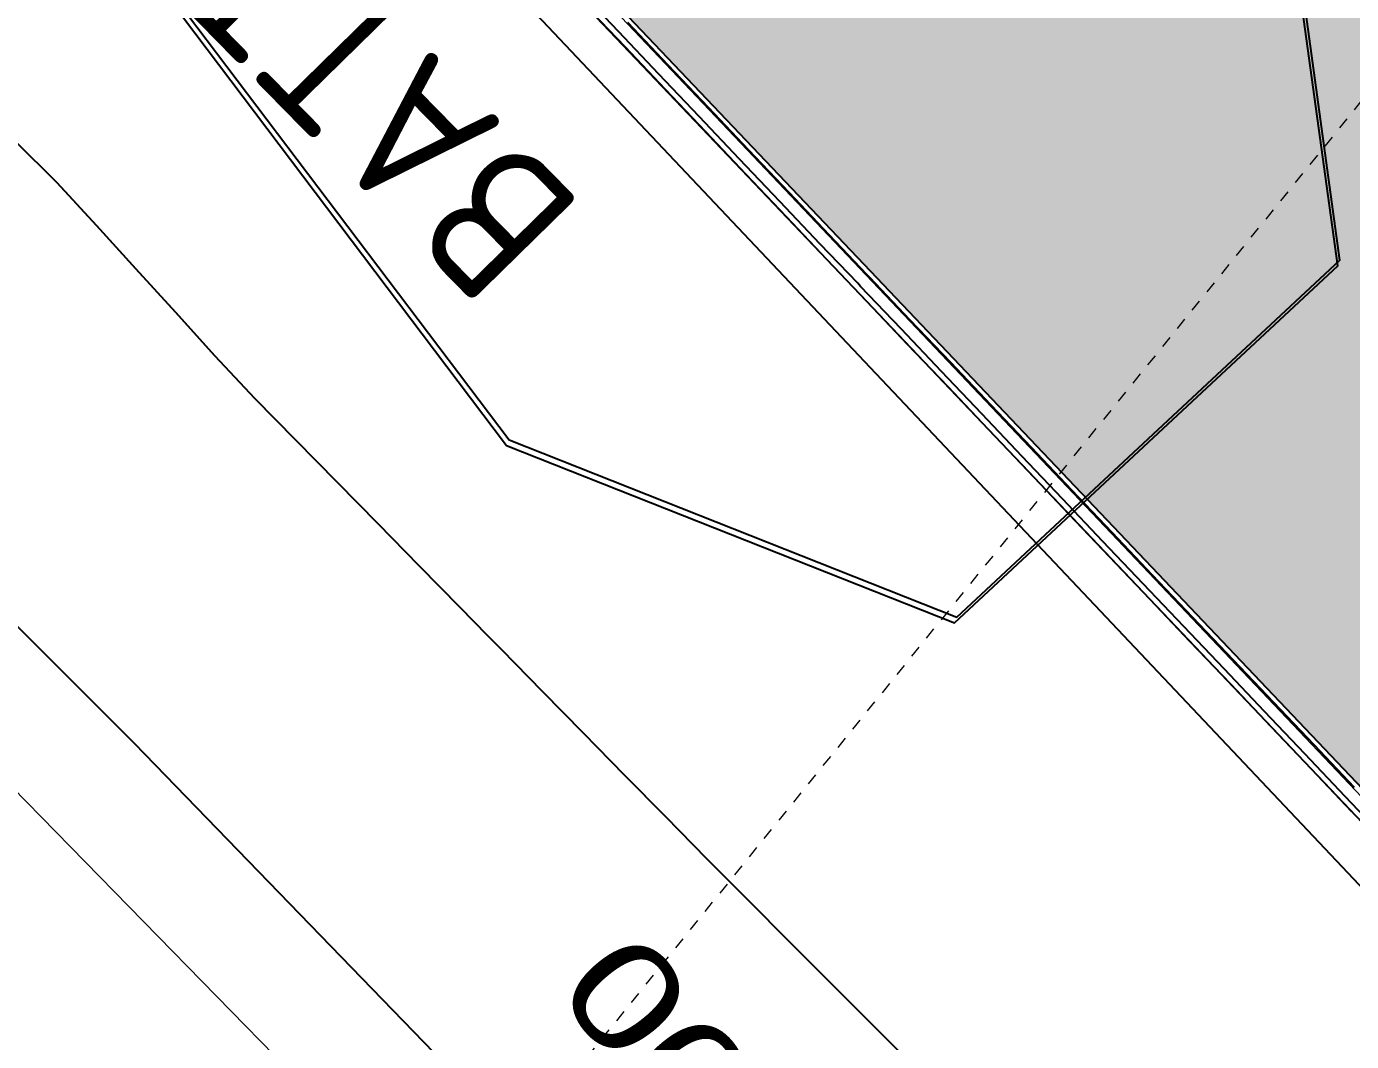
# Model space of a CAD drawing. Header units: metres. Extents: x 507649 to 508899, y 6966965 to 6967377.
# Drawn here: x 507802.25 to 507813.55, y 6967129.76 to 6967138.42 of the extents above; entities that cross this region are included whole.
import ezdxf

# ---------------------------------------------------------------- set-up
doc = ezdxf.new("R2010")
doc.units = ezdxf.units.M
doc.linetypes.add('Grid Line', pattern=[2.1, 1.2, -0.3, 0.3, -0.3])
doc.layers.add('_PROP-BDY', color=6, linetype='Continuous', plot=False)
doc.layers.add('A-FLOR', color=252, linetype='Continuous', lineweight=5)
doc.layers.add('D_UG_PIPES', color=252, linetype='EXIST_SWD', lineweight=0)
for name, color, linetype in [('C_TEXT_2.5', 7, 'Continuous'), ('EWS_BATTER TOP', 30, 'EARTHWORKS_Batter Ticks 1'), ('HATCH_PAVEMENT_CARPARK', 254, 'Continuous'), ('KRB_LIP', 6, 'Continuous'), ('mga2020VEG_EDGE_GEN', 252, 'Continuous'), ('PAV_CREST SAG', 2, 'Continuous'), ('TIN BORDER', 5, 'Continuous'), ('TOPO_BANK', 252, 'Continuous'), ('VEG_EDGE_GEN', 252, 'Continuous')]:
    doc.layers.add(name, color=color, linetype=linetype)
doc.layers.add('G-ANNO-TEXT', color=47, linetype='Continuous', lineweight=5, plot=False)
doc.layers.add('S-GRID', color=47, linetype='Continuous', lineweight=5, plot=False)
doc.styles.add('Arial', font='arial.ttf', dxfattribs={"width": 1.25, "height": 2.75})
doc.styles.add('Arial_1', font='ISOCP.shx', dxfattribs={"height": 360})
doc.styles.get("Standard").update_dxf_attribs({"font": 'ARIALN.TTF'})
doc.linetypes.add('EARTHWORKS_Batter Ticks 1', pattern='A,0.5,[9,ISOCP.shx,S=1,R=0,X=0,Y=0],3,[9,ISOCP.shx,S=0.5,R=0,X=0,Y=0],2.5', length=6)
doc.linetypes.add('EXIST_SWD', pattern='A,5,-2.5,5,-2,["SWD",Standard,S=2.5,R=0,X=0,Y=-1.25],-8,5,-2.5,5,-2.5', length=37.5)

# ---------------------------------------------------------------- blocks, each defined once
blk = doc.blocks.new('XD_HATCH')
at = {"layer": 'HATCH_PAVEMENT_CARPARK'}
h = blk.add_hatch(color=256, dxfattribs=at)
h.dxf.hatch_style = 1
edge = h.paths.add_edge_path()
edge.add_arc((507820.003, 6967266.085), 90.985, 212.49045, 214.43315, ccw=False)
edge.add_line((507743.26, 6967217.211), (507739.398, 6967223.586))
edge.add_line((507739.398, 6967223.586), (507735.794, 6967229.354))
edge.add_arc((507741.735, 6967233.063), 7.004, 130.4092, 211.9744, ccw=False)
edge.add_line((507737.195, 6967238.395), (507750.654, 6967250.094))
edge.add_line((507750.654, 6967250.094), (507741.05, 6967244.042))
edge.add_line((507741.05, 6967244.042), (507736.887, 6967241.488))
edge.add_line((507736.887, 6967241.488), (507736.596, 6967241.375))
edge.add_line((507736.596, 6967241.375), (507734.55, 6967240.12))
edge.add_line((507734.55, 6967240.12), (507731.321, 6967238.12))
edge.add_line((507731.321, 6967238.12), (507725.641, 6967234.654))
edge.add_line((507725.641, 6967234.654), (507731.043, 6967225.636))
edge.add_line((507731.043, 6967225.636), (507734.314, 6967220.406))
edge.add_line((507734.314, 6967220.406), (507740.71, 6967210.555))
edge.add_arc((507792.018, 6967243.469), 60.957, 212.67978, 223.00419)
edge.add_line((507747.44, 6967201.893), (507760.817, 6967187.542))
edge.add_line((507760.817, 6967187.542), (507809.449, 6967136.334))
edge.add_line((507809.449, 6967136.334), (507818.102, 6967127.228))
edge.add_line((507818.102, 6967127.228), (507823.852, 6967121.378))
edge.add_line((507823.852, 6967121.378), (507824.492, 6967120.745))
edge.add_arc((508006.447, 6967303.151), 257.643, 225.07103, 227.49079)
edge.add_line((507832.355, 6967113.225), (507846.232, 6967101.068))
edge.add_line((507846.232, 6967101.068), (507853.401, 6967095.287))
edge.add_line((507853.401, 6967095.287), (507861.259, 6967089.103))
edge.add_line((507861.259, 6967089.103), (507875.892, 6967078.04))
edge.add_line((507875.892, 6967078.04), (507894.996, 6967066.105))
edge.add_line((507894.996, 6967066.105), (507898.306, 6967064.422))
edge.add_arc((507903.258, 6967076.442), 13, 247.607, 320.5781)
edge.add_line((507913.301, 6967068.186), (507923.209, 6967080.381))
edge.add_line((507923.209, 6967080.381), (507928.884, 6967087.367))
edge.add_line((507928.884, 6967087.367), (507934.503, 6967094.285))
edge.add_arc((507925.6, 6967101.304), 11.338, 321.7466, 356.9562)
edge.add_arc((507925.051, 6967101.301), 11.886, 357.1121, 390.6511)
edge.add_line((507935.276, 6967107.361), (507928.355, 6967118.419))
edge.add_arc((507932.593, 6967121.072), 5, 172.2504, 212.042, ccw=False)
edge.add_line((507927.638, 6967121.746), (507927.905, 6967123.707))
edge.add_line((507927.905, 6967123.707), (507927.905, 6967123.707))
edge.add_line((507927.905, 6967123.707), (507928.222, 6967126.036))
edge.add_line((507928.222, 6967126.036), (507922.15, 6967126.731))
edge.add_line((507922.15, 6967126.731), (507921.982, 6967124.77))
edge.add_line((507921.982, 6967124.77), (507922.008, 6967120.889))
edge.add_arc((507933.653, 6967120.754), 11.645, 179.3346, 190.5058)
edge.add_arc((507935.181, 6967121.115), 13.214, 190.8395, 200.6804)
edge.add_arc((507934.907, 6967121.234), 13.001, 201.5983, 211.6011)
edge.add_line((507923.833, 6967114.422), (507928.422, 6967107.084))
edge.add_arc((507919.474, 6967101.5), 10.548, 18.5241, 31.9651, ccw=False)
edge.add_line((507929.475, 6967104.851), (507929.787, 6967103.654))
edge.add_line((507929.787, 6967103.654), (507929.949, 6967102.428))
edge.add_arc((507919.973, 6967101.735), 10, -10.2075, 3.9733, ccw=False)
edge.add_arc((507921.309, 6967101.319), 8.612, 334.462, 350.9422, ccw=False)
edge.add_line((507929.08, 6967097.606), (507928.501, 6967096.513))
edge.add_line((507928.501, 6967096.513), (507927.791, 6967095.501))
edge.add_line((507927.791, 6967095.501), (507924.256, 6967091.166))
edge.add_line((507924.256, 6967091.166), (507918.568, 6967084.191))
edge.add_line((507918.568, 6967084.191), (507911.58, 6967075.614))
edge.add_line((507911.58, 6967075.614), (507910.645, 6967074.541))
edge.add_line((507910.645, 6967074.541), (507910.131, 6967074.048))
edge.add_line((507910.131, 6967074.048), (507909.863, 6967073.813))
edge.add_line((507909.863, 6967073.813), (507909.587, 6967073.587))
edge.add_line((507909.587, 6967073.587), (507909.304, 6967073.367))
edge.add_line((507909.304, 6967073.367), (507909.013, 6967073.157))
edge.add_line((507909.013, 6967073.157), (507908.416, 6967072.764))
edge.add_line((507908.416, 6967072.764), (507907.795, 6967072.408))
edge.add_line((507907.795, 6967072.408), (507907.154, 6967072.091))
edge.add_line((507907.154, 6967072.091), (507906.825, 6967071.948))
edge.add_line((507906.825, 6967071.948), (507906.493, 6967071.814))
edge.add_line((507906.493, 6967071.814), (507905.816, 6967071.577))
edge.add_line((507905.816, 6967071.577), (507905.127, 6967071.382))
edge.add_line((507905.127, 6967071.382), (507904.429, 6967071.208))
edge.add_line((507904.429, 6967071.208), (507903.012, 6967071.034))
edge.add_line((507903.012, 6967071.034), (507901.581, 6967071.056))
edge.add_line((507901.581, 6967071.056), (507900.489, 6967071.127))
edge.add_line((507900.489, 6967071.127), (507899.41, 6967071.292))
edge.add_line((507899.41, 6967071.292), (507898.989, 6967071.383))
edge.add_line((507898.989, 6967071.383), (507898.134, 6967071.614))
edge.add_line((507898.134, 6967071.614), (507897.297, 6967071.904))
edge.add_line((507897.297, 6967071.904), (507895.368, 6967072.947))
edge.add_line((507895.368, 6967072.947), (507879.298, 6967082.987))
edge.add_line((507879.298, 6967082.987), (507866.995, 6967092.289))
edge.add_line((507866.995, 6967092.289), (507856.54, 6967100.453))
edge.add_line((507856.54, 6967100.453), (507836.168, 6967117.777))
edge.add_line((507836.168, 6967117.777), (507828.863, 6967124.875))
edge.add_line((507828.863, 6967124.875), (507821.037, 6967132.845))
edge.add_line((507821.037, 6967132.845), (507813.741, 6967140.457))
edge.add_line((507813.741, 6967140.457), (507815.658, 6967142.761))
edge.add_line((507815.658, 6967142.761), (507797.065, 6967160.683))
edge.add_line((507797.065, 6967160.683), (507795.715, 6967159.508))
edge.add_line((507795.715, 6967159.508), (507754.472, 6967202.936))
edge.add_line((507754.472, 6967202.936), (507751.459, 6967206.268))
edge.add_arc((507819.868, 6967266.093), 90.877, 214.4857, 221.17028, ccw=False)
blk = doc.blocks.new('XE_SURVEY')
at = {"layer": 'D_UG_PIPES', "flags": 128}
blk.add_lwpolyline([(507741.016, 6967200.273), (507747.15, 6967192.291), (507752.549, 6967184.499), (507759.944, 6967176.492), (507766.427, 6967169.447), (507773.421, 6967161.557), (507780.398, 6967154.335), (507787.332, 6967147.004), (507794.664, 6967139.504), (507801.475, 6967132.601), (507808.45, 6967125.472), (507816.205, 6967118.339), (507825.113, 6967108.507), (507830.763, 6967103.224), (507837.747, 6967095.978), (507845.761, 6967088.945), (507853.422, 6967082.201), (507862.041, 6967076.014), (507870.746, 6967069.366), (507880.15, 6967063.579), (507889.541, 6967057.221), (507901.227, 6967052.696), (507905.257, 6967050.845), (507911.912, 6967049.364), (507914.386, 6967050.745), (507920.711, 6967053.97), (507930.606, 6967058.671), (507939.398, 6967065.326), (507941.267, 6967069.526), (507940.877, 6967073.658)], dxfattribs=at)
at = {"layer": 'mga2020VEG_EDGE_GEN'}
blk.add_polyline3d([(507803.051, 6967146.264, 4.002), (507802.585, 6967139.903, 3.7), (507806.367, 6967134.896, 3.729), (507810.187, 6967133.382, 3.742), (507813.454, 6967136.428, 3.933), (507813.106, 6967138.963, 4.006), (507813.434, 6967142.963, 4.115), (507811.563, 6967146.134, 4.141), (507803.051, 6967146.264, 4.002)], dxfattribs=at)
at = {"layer": 'TOPO_BANK'}
blk.add_polyline3d([(507723.895, 6967222.829, 4.371), (507730.134, 6967214.871, 4.105), (507737.489, 6967203.859, 3.688), (507743.512, 6967195.586, 3.655), (507750.898, 6967187.875, 3.554), (507760.503, 6967177.016, 3.598), (507770.647, 6967167.036, 3.639), (507777.921, 6967158.471, 3.477), (507785.998, 6967150.322, 3.457), (507794.026, 6967141.443, 3.458), (507803.174, 6967132.304, 3.515), (507810.571, 6967124.666, 3.543), (507819.277, 6967116.234, 3.546), (507826.23, 6967109.289, 3.707), (507832.809, 6967102.051, 3.721)], dxfattribs=at)
at = {"layer": 'VEG_EDGE_GEN'}
blk.add_polyline3d([(507803.029, 6967146.221, 4.002), (507802.563, 6967139.858, 3.7), (507806.346, 6967134.848, 3.729), (507810.168, 6967133.334, 3.742), (507813.436, 6967136.381, 3.933), (507813.088, 6967138.917, 4.006), (507813.416, 6967142.918, 4.115), (507811.545, 6967146.091, 4.141), (507803.029, 6967146.221, 4.002)], dxfattribs=at)
blk = doc.blocks.new('25027_BNP_Skygate Play-Sheet - 000101 - SITE PLAN')
at = {"layer": '_PROP-BDY'}
blk.add_line((-2260610.86, 4059443.92), (-2388364.28, 4033725.42), dxfattribs=at)
at = {"layer": 'A-FLOR'}
blk.add_line((-2365171.85, 4037844.67), (-2345366.77, 4041874.06), dxfattribs=at)
at = {"layer": 'G-ANNO-TEXT', "insert": (-2353034.2, 4042955.63), "char_height": 1250, "width": 43411.3781, "attachment_point": 1, "rotation": 12.436348, "style": 'Arial_1'}
blk.add_mtext('BATTERED GRADE TO NATURAL GROUND', dxfattribs=at)
at = {"layer": 'G-ANNO-TEXT', "insert": (-2362171.12, 4045021.03), "char_height": 900, "width": 4170.1926, "attachment_point": 1, "rotation": 7.160936, "line_spacing_factor": 0.941778, "style": 'Arial', "bg_fill": 3, "box_fill_scale": 1.25, "bg_fill_color": 256, "bg_fill_true_color": 13158600, "bg_fill_transparency": 0}
blk.add_mtext(' 3500 ', dxfattribs=at)
at = {"layer": 'S-GRID', "linetype": 'Grid Line'}
blk.add_line((-2331918.59, 3967185.43), (-2367320.75, 4069998.38), dxfattribs=at)
blk = doc.blocks.new('XE_ARCH')
at = {"xscale": 0.001, "yscale": 0.001, "zscale": 0.001, "rotation": 121.996}
blk.add_blockref('25027_BNP_Skygate Play-Sheet - 000101 - SITE PLAN', (509988.126, 6971273.77), dxfattribs=at)
blk = doc.blocks.new('A$Cbbbd136e')
at = {"layer": 'TIN BORDER'}
blk.add_lwpolyline([(507802.155, 6967137.444), (507802.51, 6967137.092), (507802.849, 6967136.724), (507803.185, 6967136.354), (507803.522, 6967135.984), (507803.858, 6967135.613), (507804.2, 6967135.249), (507804.55, 6967134.892), (507804.9, 6967134.535), (507805.25, 6967134.178), (507805.601, 6967133.821), (507805.951, 6967133.464), (507806.182, 6967133.229), (507806.302, 6967133.106), (507806.652, 6967132.749), (507807.003, 6967132.392), (507807.353, 6967132.036), (507807.704, 6967131.679), (507808.054, 6967131.322), (507808.406, 6967130.967), (507808.759, 6967130.613), (507809.113, 6967130.259), (507809.466, 6967129.905), (507809.819, 6967129.551)], dxfattribs=at)
blk = doc.blocks.new('XD_DESIGN BASE_1')
at = {"layer": 'EWS_BATTER TOP'}
blk.add_polyline3d([(507846.103, 6967100.914, 5.086), (507832.222, 6967113.076, 4.994), (507824.351, 6967120.603, 4.94), (507824.351, 6967120.603, 4.94), (507823.71, 6967121.237, 4.94), (507817.959, 6967127.089, 4.985), (507809.304, 6967136.196, 5.048), (507802.418, 6967143.447, 5.098), (507791.219, 6967155.239, 5.017), (507776.471, 6967170.768, 4.91), (507775.851, 6967171.421, 4.91), (507760.671, 6967187.405, 5.021), (507747.294, 6967201.757, 5.119), (507743.722, 6967205.95, 5.086), (507740.542, 6967210.447, 5.053), (507740.542, 6967210.447, 5.053), (507734.144, 6967220.3, 4.982), (507730.872, 6967225.532, 4.921), (507730.871, 6967225.534, 4.921), (507725.521, 6967234.465, 4.517)], dxfattribs=at)
at = {"layer": 'KRB_LIP'}
blk.add_polyline3d([(507846.232, 6967101.068, 4.977), (507832.355, 6967113.225, 4.884), (507824.492, 6967120.745, 4.83), (507824.492, 6967120.745, 4.83), (507823.852, 6967121.378, 4.83), (507818.102, 6967127.228, 4.876), (507809.449, 6967136.334, 4.938), (507802.563, 6967143.585, 4.988), (507791.364, 6967155.376, 4.907), (507776.616, 6967170.906, 4.8), (507775.996, 6967171.559, 4.8), (507760.817, 6967187.542, 4.911), (507747.44, 6967201.893, 5.009), (507743.88, 6967206.073, 4.976), (507740.71, 6967210.555, 4.943), (507740.71, 6967210.555, 4.943), (507734.314, 6967220.406, 4.873), (507731.043, 6967225.636, 4.811), (507726.104, 6967233.882, 4.407), (507725.641, 6967234.654, 4.407)], dxfattribs=at)
at = {"layer": 'PAV_CREST SAG'}
for points in [[(507813.579, 6967131.93, 5.058), (507813.235, 6967132.293, 5.061), (507812.89, 6967132.655, 5.063), (507812.546, 6967133.017, 5.066), (507812.201, 6967133.38, 5.068), (507811.857, 6967133.742, 5.071), (507811.512, 6967134.105, 5.073), (507811.168, 6967134.467, 5.076), (507810.824, 6967134.83, 5.078), (507810.479, 6967135.192, 5.081), (507810.135, 6967135.555, 5.083), (507809.79, 6967135.917, 5.086), (507809.446, 6967136.279, 5.088), (507809.42, 6967136.306, 5.088), (507809.102, 6967136.642, 5.091), (507808.757, 6967137.005, 5.093), (507808.413, 6967137.367, 5.096), (507808.069, 6967137.73, 5.098), (507807.724, 6967138.092, 5.101), (507807.38, 6967138.455, 5.103)], [(507813.579, 6967131.93, 5.058), (507813.235, 6967132.293, 5.061), (507812.89, 6967132.655, 5.063), (507812.546, 6967133.017, 5.066), (507812.201, 6967133.38, 5.068), (507811.857, 6967133.742, 5.071), (507811.512, 6967134.105, 5.073), (507811.168, 6967134.467, 5.076), (507810.824, 6967134.83, 5.078), (507810.479, 6967135.192, 5.081), (507810.135, 6967135.555, 5.083), (507809.79, 6967135.917, 5.086), (507809.446, 6967136.279, 5.088), (507809.42, 6967136.306, 5.088), (507809.102, 6967136.642, 5.091), (507808.757, 6967137.005, 5.093), (507808.413, 6967137.367, 5.096), (507808.069, 6967137.73, 5.098), (507807.724, 6967138.092, 5.101), (507807.38, 6967138.455, 5.103)], [(507813.844, 6967131.492, 5.056), (507813.499, 6967131.854, 5.058), (507813.155, 6967132.217, 5.061), (507812.81, 6967132.579, 5.063), (507812.466, 6967132.942, 5.066), (507812.122, 6967133.304, 5.068), (507811.777, 6967133.667, 5.071), (507811.433, 6967134.029, 5.073), (507811.088, 6967134.391, 5.076), (507810.744, 6967134.754, 5.078), (507810.399, 6967135.116, 5.081), (507810.055, 6967135.479, 5.083), (507809.711, 6967135.841, 5.086), (507809.366, 6967136.204, 5.088), (507809.341, 6967136.231, 5.088), (507809.022, 6967136.566, 5.091), (507808.677, 6967136.929, 5.093), (507808.333, 6967137.291, 5.096), (507807.989, 6967137.654, 5.098), (507807.644, 6967138.016, 5.101), (507807.3, 6967138.379, 5.103), (507806.956, 6967138.742, 5.106)], [(507813.844, 6967131.492, 5.056), (507813.499, 6967131.854, 5.058), (507813.155, 6967132.217, 5.061), (507812.81, 6967132.579, 5.063), (507812.466, 6967132.942, 5.066), (507812.122, 6967133.304, 5.068), (507811.777, 6967133.667, 5.071), (507811.433, 6967134.029, 5.073), (507811.088, 6967134.391, 5.076), (507810.744, 6967134.754, 5.078), (507810.399, 6967135.116, 5.081), (507810.055, 6967135.479, 5.083), (507809.711, 6967135.841, 5.086), (507809.366, 6967136.204, 5.088), (507809.341, 6967136.231, 5.088), (507809.022, 6967136.566, 5.091), (507808.677, 6967136.929, 5.093), (507808.333, 6967137.291, 5.096), (507807.989, 6967137.654, 5.098), (507807.644, 6967138.016, 5.101), (507807.3, 6967138.379, 5.103), (507806.956, 6967138.742, 5.106)], [(507813.556, 6967131.722, 5.017), (507813.211, 6967132.085, 5.02), (507812.867, 6967132.447, 5.022), (507812.523, 6967132.81, 5.025), (507812.178, 6967133.172, 5.027), (507811.834, 6967133.535, 5.03), (507811.489, 6967133.897, 5.032), (507811.145, 6967134.259, 5.035), (507810.8, 6967134.622, 5.037), (507810.456, 6967134.984, 5.04), (507810.112, 6967135.347, 5.042), (507809.767, 6967135.709, 5.045), (507809.423, 6967136.072, 5.047), (507809.304, 6967136.196, 5.048), (507809.078, 6967136.434, 5.05), (507808.734, 6967136.797, 5.052), (507808.39, 6967137.159, 5.055), (507808.045, 6967137.522, 5.057), (507807.701, 6967137.884, 5.06), (507807.357, 6967138.247, 5.062), (507807.012, 6967138.609, 5.065)], [(507809.819, 6967129.551, 3.621), (507809.466, 6967129.905, 3.619), (507809.113, 6967130.259, 3.618), (507808.759, 6967130.613, 3.616), (507808.406, 6967130.967, 3.614), (507808.054, 6967131.322, 3.613), (507807.704, 6967131.679, 3.613), (507807.353, 6967132.036, 3.613), (507807.003, 6967132.392, 3.613), (507806.652, 6967132.749, 3.612), (507806.302, 6967133.106, 3.612), (507806.182, 6967133.229, 3.612), (507805.951, 6967133.464, 3.612), (507805.601, 6967133.821, 3.612), (507805.25, 6967134.178, 3.612), (507804.9, 6967134.535, 3.611), (507804.55, 6967134.892, 3.611), (507804.2, 6967135.249, 3.611), (507803.858, 6967135.613, 3.615), (507803.522, 6967135.984, 3.621), (507803.185, 6967136.354, 3.627), (507802.849, 6967136.724, 3.633), (507802.51, 6967137.092, 3.638), (507802.155, 6967137.444, 3.636)], [(507809.819, 6967129.551, 3.621), (507809.466, 6967129.905, 3.619), (507809.113, 6967130.259, 3.618), (507808.759, 6967130.613, 3.616), (507808.406, 6967130.967, 3.614), (507808.054, 6967131.322, 3.613), (507807.704, 6967131.679, 3.613), (507807.353, 6967132.036, 3.613), (507807.003, 6967132.392, 3.613), (507806.652, 6967132.749, 3.612), (507806.302, 6967133.106, 3.612), (507806.182, 6967133.229, 3.612), (507805.951, 6967133.464, 3.612), (507805.601, 6967133.821, 3.612), (507805.25, 6967134.178, 3.612), (507804.9, 6967134.535, 3.611), (507804.55, 6967134.892, 3.611), (507804.2, 6967135.249, 3.611), (507803.858, 6967135.613, 3.615), (507803.522, 6967135.984, 3.621), (507803.185, 6967136.354, 3.627), (507802.849, 6967136.724, 3.633), (507802.51, 6967137.092, 3.638), (507802.155, 6967137.444, 3.636)], [(507813.556, 6967131.722, 5.017), (507813.211, 6967132.085, 5.02), (507812.867, 6967132.447, 5.022), (507812.523, 6967132.81, 5.025), (507812.178, 6967133.172, 5.027), (507811.834, 6967133.535, 5.03), (507811.489, 6967133.897, 5.032), (507811.145, 6967134.259, 5.035), (507810.8, 6967134.622, 5.037), (507810.456, 6967134.984, 5.04), (507810.112, 6967135.347, 5.042), (507809.767, 6967135.709, 5.045), (507809.423, 6967136.072, 5.047), (507809.304, 6967136.196, 5.048), (507809.078, 6967136.434, 5.05), (507808.734, 6967136.797, 5.052), (507808.39, 6967137.159, 5.055), (507808.045, 6967137.522, 5.057), (507807.701, 6967137.884, 5.06), (507807.357, 6967138.247, 5.062), (507807.012, 6967138.609, 5.065)], [(507809.819, 6967129.551, 3.621), (507809.466, 6967129.905, 3.619), (507809.113, 6967130.259, 3.618), (507808.759, 6967130.613, 3.616), (507808.406, 6967130.967, 3.614), (507808.054, 6967131.322, 3.613), (507807.704, 6967131.679, 3.613), (507807.353, 6967132.036, 3.613), (507807.003, 6967132.392, 3.613), (507806.652, 6967132.749, 3.612), (507806.302, 6967133.106, 3.612), (507806.182, 6967133.229, 3.612), (507805.951, 6967133.464, 3.612), (507805.601, 6967133.821, 3.612), (507805.25, 6967134.178, 3.612), (507804.9, 6967134.535, 3.611), (507804.55, 6967134.892, 3.611), (507804.2, 6967135.249, 3.611), (507803.858, 6967135.613, 3.615), (507803.522, 6967135.984, 3.621), (507803.185, 6967136.354, 3.627), (507802.849, 6967136.724, 3.633), (507802.51, 6967137.092, 3.638), (507802.155, 6967137.444, 3.636)]]:
    blk.add_polyline3d(points, dxfattribs=at)
at = {"layer": 'TIN BORDER'}
blk.add_blockref('A$Cbbbd136e', (0, 0), dxfattribs=at)

msp = doc.modelspace()

# ---------------------------------------------------------------- block references
at = {"layer": 'C_TEXT_2.5'}
for name in ['XD_HATCH', 'XE_SURVEY']:
    msp.add_blockref(name, (0, 0), dxfattribs=at)

# ---------------------------------------------------------------- next in the draw order: block references
msp.add_blockref('XE_ARCH', (0, 0), dxfattribs=at)

# ---------------------------------------------------------------- next in the draw order: block references
msp.add_blockref('XD_DESIGN BASE_1', (0, 0), dxfattribs=at)

doc.saveas('drawing.dxf')
